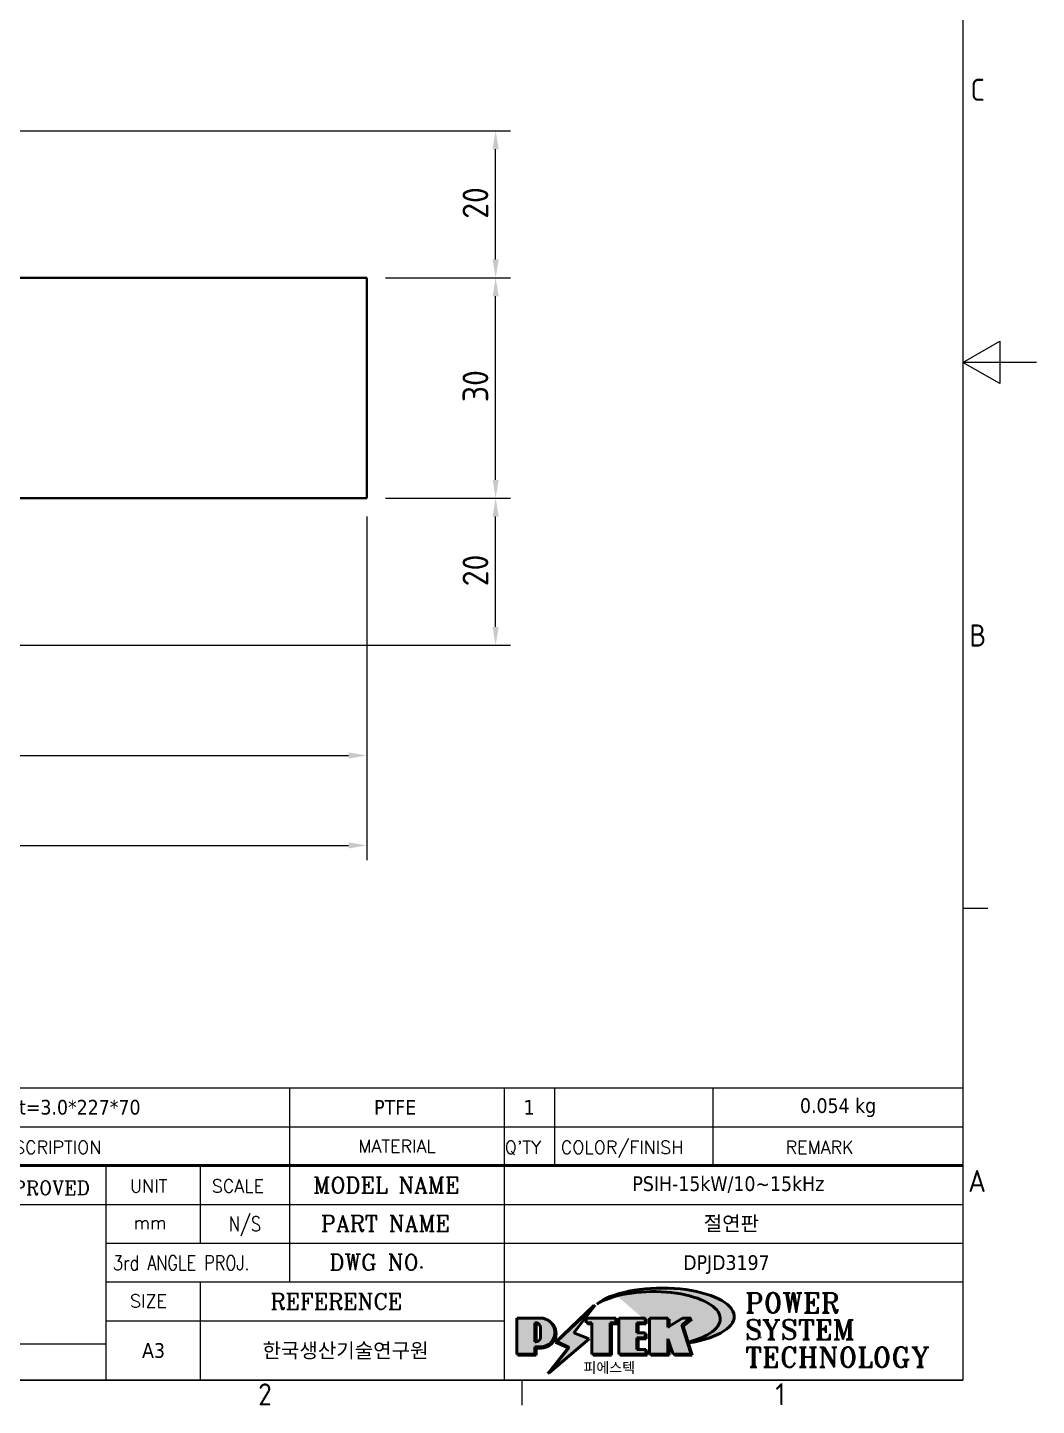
# Model space of a CAD drawing. Header units: millimetres. Extents: x 0 to 2375, y 0 to 3360.
# Drawn here: x 2237.8 to 2375, y 1514 to 1701.5 of the extents above; entities that cross this region are included whole.
import ezdxf
from ezdxf.enums import TextEntityAlignment as Align

# ---------------------------------------------------------------- set-up
doc = ezdxf.new("R2010")
doc.units = ezdxf.units.MM
for name, color, linetype, lineweight in [('DPJD3197$0$가시적인 것(ISO)', 3, 'Continuous', 40), ('DPJD3197$0$경계(ISO)', 7, 'Continuous', 25), ('DPJD3197$0$제목(ISO)', 5, 'Continuous', 50), ('DPJD3197$0$치수(ISO)', 2, 'Continuous', 25), ('DPJD3197$0$해치(ISO)', 7, 'Continuous', 18)]:
    doc.layers.add(name, color=color, linetype=linetype, lineweight=lineweight)
doc.styles.add('DPJD3197$0$HAN_370', font='', dxfattribs={"width": 2})
doc.styles.add('DPJD3197$0$RC_284', font='ROMANC.shx')
doc.styles.add('DPJD3197$0$RC_287', font='ROMANC.shx')
doc.styles.add('DPJD3197$0$RC_292', font='ROMANC.shx')
doc.styles.add('DPJD3197$0$ROMANT_294', font='romant.shx')
doc.styles.add('DPJD3197$0$문자 텍스트_PSTEK_POSCO', font='isocp.shx')
doc.styles.add('DPJD3197$0$치수 텍스트_PSTEK_POSCO', font='isocp.shx')
doc.styles.add('DPJD3197$0$텍스트 스타일198', font='tahoma.ttf')
doc.styles.add('DPJD3197$0$텍스트 스타일333', font='ROMANC.shx', dxfattribs={"width": 0.800000011920929})
doc.styles.get('DPJD3197$0$HAN_370').set_extended_font_data('GulimChe')
doc.dimstyles.new('DPJD3197$0$치수_PSTEK_POSCO', dxfattribs={"dimtxt": 3.5, "dimasz": 2.5, "dimexe": 2, "dimexo": 2.5, "dimgap": 1, "dimtad": 1, "dimrnd": 1e-08, "dimdsep": 46, "dimtxsty": 'DPJD3197$0$치수 텍스트_PSTEK_POSCO', "dimcen": 0.09, "dimdle": 10, "dimclrd": 7, "dimclre": 7, "dimclrt": 2, "dimadec": 1, "dimazin": 2, "dimtfac": 1, "dimtmove": 0, "dimatfit": 3, "dimfxl": 0, "dimtolj": 1, "dimlwd": -1, "dimlwe": -1, "dimarcsym": 0})

# ---------------------------------------------------------------- blocks, each defined once
blk = doc.blocks.new('DPJD3197$0$경계 Default Border')
at = {"layer": 'DPJD3197$0$경계(ISO)'}
for p, q in [((410, 74.25000190734863), (413.4000015258789, 74.25000190734863)), ((350, 10), (350, 6.599999666213989))]:
    blk.add_line(p, q, dxfattribs=at)
at = {"layer": 'DPJD3197$0$경계(ISO)', "flags": 128}
for points in [[(10, 10), (10, 287.0000076293945), (410, 287.0000076293945), (410, 10), (10, 10)], [(420, 148.5000038146973), (410, 148.5000038146973), (415, 151.3867473602295), (415, 145.6132507324219), (410, 148.5000038146973)]]:
    blk.add_lwpolyline(points, dxfattribs=at)
at = {"layer": 'DPJD3197$0$경계(ISO)', "color": 2, "char_height": 3.00000011920929, "attachment_point": 7, "style": 'DPJD3197$0$문자 텍스트_PSTEK_POSCO'}
for s, insert in [('C', (411.0445395201643, 184.0963944559917)), ('B', (410.878270202895, 109.8463944559917)), ('A', (410.7144008173592, 35.61784856929444)), ('2', (314.127739416884, 6.57139439638704)), ('1', (384.4860661041481, 6.59999988079071))]:
    blk.add_mtext(s, dxfattribs=dict(at, insert=insert))
blk = doc.blocks.new('DPJD3197$0$제목 블록 PSTEK')
for color, points in [(252, [(317.2195697678507, 17.0593801673321), (322.0326348870767, 21.62682475217465), (322.2781991042243, 21.94392121864296), (317.0471853425802, 16.97985676345368), (318.7512090904202, 16.1899260703855), (316.0018030350395, 12.71868385740789), (316.3356552234328, 13.00206718743325), (318.9235935156908, 16.2694494742633)]), (5, [(321.6183518841322, 17.4193704504104), (319.5281351041078, 18.24969419629727), (322.4505835294948, 22.02344462252142), (317.2195697678507, 17.0593801673321), (318.9235935156908, 16.2694494742633), (316.1741874603099, 12.79820726128571)]), (1, [(324.4839107253602, 19.60711530335299), (325.2419748254881, 19.60711530335299), (325.2419748254881, 20.25857663940324), (321.2266040451076, 20.25857663940324), (321.2266040451076, 19.60711530335299), (321.9846681452406, 19.60711530335299), (321.9846681452406, 15.3430047401139), (324.4839107253602, 15.3430047401139)]), (252, [(321.9846681452406, 19.60711530335299), (321.4042753185749, 19.60711530335299), (321.4042753185749, 19.45905590879572), (321.9846681452406, 19.45905590879572)]), (252, [(324.6615819988275, 19.45905590879572), (325.4196460989604, 19.45905590879572), (325.4196460989604, 20.11051724484596), (325.2419748254881, 20.11051724484596), (325.2419748254881, 19.60711530335299), (324.4839107253602, 19.60711530335299), (324.4839107253602, 15.3430047401139), (322.1623394187076, 15.3430047401139), (322.1623394187076, 15.19494534555726), (324.6615819988275, 15.19494534555726)]), (1, [(329.2277337269622, 20.25857663940324), (325.65654113025, 20.25857663940324), (325.65654113025, 15.3430047401139), (329.3580259941756, 15.3430047401139), (329.3580259941756, 15.9944660761648), (328.1137701654877, 15.9944660761648), (328.1137701654877, 17.56360607323003), (329.2277337269622, 17.56360607323003), (329.2277337269622, 18.25543873810179), (328.1137701654877, 18.25543873810179), (328.1137701654877, 19.60711530335299), (329.2277337269622, 19.60711530335299)]), (252, [(328.2914414389548, 19.45905590879572), (329.4054050004294, 19.45905590879572), (329.4054050004294, 20.11051724484596), (329.2277337269622, 20.11051724484596), (329.2277337269622, 19.60711530335299), (328.1137701654877, 19.60711530335299), (328.1137701654877, 18.25543873810179), (328.2914414389548, 18.25543873810179)]), (1, [(332.3312149849806, 20.25857663940324), (329.8592894925411, 20.25857663940324), (329.8592894925411, 15.3430047401139), (332.3312149849806, 15.3430047401139), (332.3312149849806, 17.4318630164523), (333.0701931098801, 15.3430047401139), (335.4855464857051, 15.3430047401139), (334.2514536401189, 19.30614745124769), (335.4379594596742, 20.25857663940324), (334.3071782107978, 20.25857663940324), (332.3312149849806, 18.99741471888304)]), (252, [(332.5088862584528, 20.1105172448466), (332.3312149849806, 20.1105172448466), (332.3312149849806, 18.99741471888368), (332.5088862584528, 19.11081371413894)]), (252, [(335.6156307331414, 20.11051724484596), (335.2535118015555, 20.11051724484596), (334.2514536401189, 19.30614745124769), (335.4855464857051, 15.3430047401139), (333.1954852176545, 15.3430047401139), (333.2478643833523, 15.19494534555726), (335.6632177591723, 15.19494534555726), (334.4291249135862, 19.15808805669106)]), (252, [(328.2914414389548, 17.41554667867274), (329.4054050004294, 17.41554667867274), (329.4054050004294, 18.10737934354514), (329.2277337269622, 18.10737934354514), (329.2277337269622, 17.56360607323003), (328.1137701654877, 17.56360607323003), (328.1137701654877, 15.9944660761648), (328.2914414389548, 15.9944660761648)]), (252, [(332.5088862584528, 16.92964231796647), (332.3312149849806, 17.43186301645164), (332.3312149849806, 15.3430047401139), (330.0369607660135, 15.3430047401139), (330.0369607660135, 15.19494534555726), (332.5088862584528, 15.19494534555726)]), (252, [(329.5356972676428, 15.8464066816075), (329.3580259941756, 15.8464066816075), (329.3580259941756, 15.3430047401139), (325.8342124037171, 15.3430047401139), (325.8342124037171, 15.19494534555726), (329.5356972676428, 15.19494534555726)])]:
    blk.add_hatch(color=color).paths.add_polyline_path(points)
h = blk.add_hatch(color=1)
edge = h.paths.add_edge_path(flags=0)
edge.add_line((314.2242174273352, 19.60711530335299), (314.2242174273352, 17.00126995915134))
edge.add_line((314.2242174273352, 17.00126995915134), (314.3485873187598, 17.00126995915134))
edge.add_arc((314.3485873187598, 17.6527312952023), 0.6514613360509371, 270, 360)
edge.add_line((315.0000486548106, 17.6527312952023), (315.0000486548106, 18.95565396730211))
edge.add_arc((314.3485873187598, 18.95565396730212), 0.6514613360508712, 0, 90)
edge.add_line((314.3485873187598, 19.60711530335299), (314.2242174273352, 19.60711530335299))
edge = h.paths.add_edge_path()
edge.add_arc((314.9847713324306, 18.28938669179658), 1.969189947606664, 269.9999999999959, 450)
edge.add_line((314.9847713324306, 20.25857663940318), (311.7664314776902, 20.25857663940324))
edge.add_line((311.7664314776902, 20.25857663940324), (311.7664314776902, 15.3430047401139))
edge.add_line((311.7664314776902, 15.3430047401139), (314.2242174273352, 15.3430047401139))
edge.add_line((314.2242174273352, 15.3430047401139), (314.2242174273352, 16.32019674418991))
edge.add_line((314.2242174273352, 16.32019674418991), (314.9847713324307, 16.32019674418991))
h = blk.add_hatch(color=252)
edge = h.paths.add_edge_path()
edge.add_arc((314.9847713324309, 18.28938669179657), 1.969189947606666, 270, 406.8278729790604)
edge.add_arc((315.1624426058984, 18.1413272972396), 1.969189947606962, -90, 53.560984836317004, ccw=False)
edge.add_line((315.1624426058984, 16.17213734963263), (314.4018887008024, 16.17213734963263))
edge.add_line((314.4018887008024, 16.17213734963263), (314.4018887008024, 15.19494534555726))
edge.add_line((314.4018887008024, 15.19494534555726), (311.9441027511573, 15.19494534555726))
edge.add_line((311.9441027511573, 15.19494534555726), (311.9441027511573, 15.3430047401139))
edge.add_line((311.9441027511573, 15.3430047401139), (314.2242174273352, 15.3430047401139))
edge.add_line((314.2242174273352, 15.3430047401139), (314.2242174273352, 16.32019674418991))
edge.add_line((314.2242174273352, 16.32019674418991), (314.9847713324309, 16.32019674418991))
h = blk.add_hatch(color=252)
edge = h.paths.add_edge_path()
edge.add_line((314.4018887008024, 19.45905590879572), (314.5262585922315, 19.45905590879572))
edge.add_arc((314.5262585922314, 18.80759457274939), 0.6514613360463194, 60.4189348879147, 90.00000000000318, ccw=False)
edge.add_arc((314.3485873187602, 18.95565396730057), 0.6514613360524251, 39.96992292766206, 90.00000000009999)
edge.add_line((314.3485873187591, 19.60711530335307), (314.2242174273352, 19.60711530335298))
edge.add_line((314.2242174273352, 19.60711530335299), (314.2242174273352, 17.00126995915134))
edge.add_line((314.2242174273352, 17.00126995915134), (314.3485873187591, 17.00126995915134))
edge.add_arc((314.3485873187568, 17.652731295233), 0.6514613360816299, 270.0000000002, 274.6930825552478)
edge.add_line((314.4018887008024, 17.0034541317032), (314.4018887008024, 19.45905590879572))
at = {"layer": 'DPJD3197$0$해치(ISO)'}
h = blk.add_hatch(color=140, dxfattribs=at)
edge = h.paths.add_edge_path()
edge.add_ellipse((330.3660919371412, 20.15576403068321), major_axis=(9.100907360794343, 0), ratio=0.4069904968023172, start_angle=301.3098473703837, end_angle=507.7436900681698)
edge.add_ellipse((331.5340919371412, 20.4634168429492), major_axis=(-9.82350664112931, 0), ratio=0.3942600559756514, start_angle=111.51207141178469, end_angle=334.47025347086895, ccw=False)
edge.add_line((335.1363447531188, 16.8601935978785), (335.0955236905705, 16.99119398620872))
at = {"color": 180}
for p, q in [((182.4757929790549, 51.56524660363496), (372.4757929537551, 51.56524660363496)), ((280.8758854511282, 51.56524660363496), (280.8758854511282, 41.00524660363494)), ((310.0881549537552, 51.56524660363496), (310.0881549537553, 41.00524660363494)), ((316.9044520275131, 51.56524660363496), (316.9044520275127, 41.00524660363494)), ((338.4566026226726, 51.56524660363496), (338.4566026226727, 41.00524660363494)), ((372.4757929537551, 51.56524660363496), (372.4757929537551, 11.79100474011389)), ((182.475792979055, 46.2852466036349), (372.4757929537551, 46.28524660363492)), ((255.9175931367356, 11.79100474011392), (255.9175931367356, 41.00524660363494)), ((268.6918866058747, 41.00524660363494), (268.6918866058747, 30.44524660363498)), ((280.8758854511282, 41.00524660363494), (280.8758854511282, 25.16524660363502)), ((310.088154953755, 41.00524660363494), (310.088154953755, 11.79100474011392)), ((206.451475290024, 35.72524660363497), (372.4757929537551, 35.72524660363497)), ((255.917593136736, 30.44524660363498), (372.4757929537552, 30.44524660363501)), ((255.9175931367359, 25.16524660363502), (372.4757929537552, 25.165246603635)), ((268.6918866058744, 25.16524660363502), (268.6918866058744, 11.79100474011392)), ((255.9175931367359, 19.88524660363481), (310.0881549537553, 19.88524660363481)), ((206.451475290024, 16.74100474011396), (255.9175931367359, 16.74100474011396)), ((182.475792979055, 11.79100474011392), (372.4757929537551, 11.79100474011389))]:
    blk.add_line(p, q, dxfattribs=at)
at = {"color": 7, "lineweight": 50}
blk.add_line((206.451475290024, 41.00524660363494), (372.4757929537551, 41.00524660363496), dxfattribs=at)
at = {"color": 7}
for p, q in [((322.2781991042243, 21.94392121864296), (317.0471853425802, 16.97985676345368)), ((322.4505835294948, 22.02344462252142), (317.2195697678507, 17.0593801673321)), ((317.2195697678507, 17.0593801673321), (322.0326348870767, 21.62682475217465)), ((319.5281351041078, 18.24969419629727), (322.4505835294948, 22.02344462252142)), ((322.0326348870767, 21.62682475217465), (322.2781991042243, 21.94392121864296)), ((311.7664314776902, 20.25900474011391), (311.7664314776902, 15.34300474011391)), ((314.9847713324309, 20.25857663940324), (311.7664314776902, 20.25857663940324)), ((314.9847713324309, 20.25857663940324), (311.7664314776902, 20.25857663940324)), ((311.7664314776902, 20.25857663940324), (311.7664314776902, 15.3430047401139)), ((314.2242174273352, 17.00126995915134), (314.2242174273352, 19.60711530335299)), ((314.2242174273352, 19.60711530335299), (314.3485873187591, 19.60711530335299)), ((314.3485873187591, 19.60711530335299), (314.2242174273352, 19.60711530335299)), ((314.2242174273352, 19.60711530335299), (314.2242174273352, 17.00126995915134)), ((314.2242174273352, 17.00126995915134), (314.2242174273352, 19.60711530335299)), ((314.2242174273352, 19.60711530335299), (314.3485873187591, 19.60711530335299)), ((314.4018887008024, 19.45905590879572), (314.5262585922314, 19.45905590879572)), ((314.4018887008024, 17.0034541317032), (314.4018887008024, 19.45905590879572)), ((315.0000486548106, 18.95565396730275), (315.0000486548106, 17.65273129520161)), ((315.0000486548106, 18.95565396730275), (315.0000486548106, 17.65273129520161)), ((325.2419748254881, 20.25857663940324), (321.2266040451076, 20.25857663940324)), ((321.2266040451076, 20.25857663940324), (321.2266040451076, 19.60711530335299)), ((325.2419748254881, 20.25857663940324), (321.2266040451076, 20.25857663940324)), ((321.2266040451076, 20.25857663940324), (321.2266040451076, 19.60711530335299)), ((321.2266040451076, 19.60711530335299), (321.9846681452406, 19.60711530335299)), ((321.2266040451076, 19.60711530335299), (321.9846681452406, 19.60711530335299)), ((321.4042753185749, 19.60711530335299), (321.4042753185749, 19.45905590879572)), ((321.9846681452406, 19.60711530335299), (321.4042753185749, 19.60711530335299)), ((321.4042753185749, 19.45905590879572), (321.9846681452406, 19.45905590879572)), ((321.9846681452406, 19.60711530335299), (321.9846681452406, 15.3430047401139)), ((321.9846681452406, 19.45905590879572), (321.9846681452406, 19.60711530335299)), ((321.9846681452406, 19.60711530335299), (321.9846681452406, 15.3430047401139)), ((324.4839107253602, 19.60711530335299), (325.2419748254881, 19.60711530335299)), ((324.4839107253602, 15.3430047401139), (324.4839107253602, 19.60711530335299)), ((325.2419748254881, 19.60711530335299), (324.4839107253602, 19.60711530335299)), ((324.4839107253602, 19.60711530335299), (324.4839107253602, 15.3430047401139)), ((324.4839107253602, 19.60711530335299), (325.2419748254881, 19.60711530335299)), ((324.4839107253602, 15.3430047401139), (324.4839107253602, 19.60711530335299)), ((324.6615819988275, 19.45905590879572), (325.4196460989604, 19.45905590879572)), ((324.6615819988275, 15.19494534555726), (324.6615819988275, 19.45905590879572)), ((325.2419748254881, 19.60711530335299), (325.2419748254881, 20.25857663940324)), ((325.2419748254881, 19.60711530335299), (325.2419748254881, 20.25857663940324)), ((325.4196460989604, 20.11051724484596), (325.2419748254881, 20.11051724484596)), ((325.2419748254881, 20.11051724484596), (325.2419748254881, 19.60711530335299)), ((325.4196460989604, 19.45905590879572), (325.4196460989604, 20.11051724484596)), ((329.2277337269622, 20.25857663940324), (325.65654113025, 20.25857663940324)), ((325.65654113025, 20.25857663940324), (325.65654113025, 15.3430047401139)), ((325.65654113025, 20.25857663940324), (325.65654113025, 15.3430047401139)), ((329.2277337269622, 20.25857663940324), (325.65654113025, 20.25857663940324)), ((328.1137701654877, 18.25543873810179), (328.1137701654877, 19.60711530335299)), ((328.1137701654877, 19.60711530335299), (329.2277337269622, 19.60711530335299)), ((329.2277337269622, 19.60711530335299), (328.1137701654877, 19.60711530335299)), ((328.1137701654877, 19.60711530335299), (328.1137701654877, 18.25543873810179)), ((328.1137701654877, 18.25543873810179), (328.1137701654877, 19.60711530335299)), ((328.1137701654877, 19.60711530335299), (329.2277337269622, 19.60711530335299)), ((328.2914414389548, 18.25543873810179), (328.2914414389548, 19.45905590879572)), ((328.2914414389548, 19.45905590879572), (329.4054050004294, 19.45905590879572)), ((329.2277337269622, 19.60711530335299), (329.2277337269622, 20.25857663940324)), ((329.2277337269622, 19.60711530335299), (329.2277337269622, 20.25857663940324)), ((329.4054050004294, 20.11051724484596), (329.2277337269622, 20.11051724484596)), ((329.2277337269622, 20.11051724484596), (329.2277337269622, 19.60711530335299)), ((329.4054050004294, 19.45905590879572), (329.4054050004294, 20.11051724484596)), ((332.3312149849806, 20.25857663940324), (329.8592894925411, 20.25857663940324)), ((329.8592894925411, 20.25857663940324), (329.8592894925411, 15.3430047401139)), ((329.8592894925411, 20.25857663940324), (329.8592894925411, 15.3430047401139)), ((332.3312149849806, 20.25857663940324), (329.8592894925411, 20.25857663940324)), ((334.3071782107978, 20.25857663940324), (332.3312149849806, 18.99741471888304)), ((332.3312149849806, 18.99741471888304), (332.3312149849806, 20.25857663940324)), ((334.3071782107978, 20.25857663940324), (332.3312149849806, 18.99741471888304)), ((332.3312149849806, 18.99741471888304), (332.3312149849806, 20.25857663940324)), ((332.5088862584528, 20.1105172448466), (332.3312149849806, 20.1105172448466)), ((332.3312149849806, 20.1105172448466), (332.3312149849806, 18.99741471888368)), ((332.3312149849806, 18.99741471888368), (332.5088862584528, 19.11081371413894)), ((332.5088862584528, 19.11081371413894), (332.5088862584528, 20.1105172448466)), ((334.2514536401189, 19.30614745124769), (335.4379594596742, 20.25857663940324)), ((334.2514536401189, 19.30614745124769), (335.4379594596742, 20.25857663940324)), ((335.2535118015555, 20.11051724484596), (334.2514536401189, 19.30614745124769)), ((335.4855464857051, 15.3430047401139), (334.2514536401189, 19.30614745124769)), ((334.2514536401189, 19.30614745124769), (335.4855464857051, 15.3430047401139)), ((335.4855464857051, 15.3430047401139), (334.2514536401189, 19.30614745124769)), ((335.4379594596742, 20.25857663940324), (334.3071782107978, 20.25857663940324)), ((335.4379594596742, 20.25857663940324), (334.3071782107978, 20.25857663940324)), ((334.4291249135862, 19.15808805669104), (335.6156307331414, 20.11051724484596)), ((335.6632177591723, 15.19494534555726), (334.4291249135862, 19.15808805669104)), ((335.6156307331414, 20.11051724484596), (335.2535118015555, 20.11051724484596)), ((314.3485873187591, 17.00126995915134), (314.2242174273352, 17.00126995915134)), ((314.2242174273352, 17.00126995915134), (314.3485873187591, 17.00126995915134)), ((314.3485873187591, 17.00126995915134), (314.2242174273352, 17.00126995915134)), ((316.1741874603099, 12.79820726128571), (321.6183518841322, 17.4193704504104)), ((317.0471853425802, 16.97985676345368), (318.7512090904202, 16.1899260703855)), ((318.9235935156908, 16.2694494742633), (317.2195697678507, 17.0593801673321)), ((317.2195697678507, 17.0593801673321), (318.9235935156908, 16.2694494742633)), ((321.6183518841322, 17.4193704504104), (319.5281351041078, 18.24969419629727)), ((329.2277337269622, 18.25543873810179), (328.1137701654877, 18.25543873810179)), ((328.1137701654877, 18.25543873810179), (328.2914414389548, 18.25543873810179)), ((329.2277337269622, 18.25543873810179), (328.1137701654877, 18.25543873810179)), ((328.1137701654877, 17.56360607323003), (329.2277337269622, 17.56360607323003)), ((328.1137701654877, 15.9944660761648), (328.1137701654877, 17.56360607323003)), ((329.2277337269622, 17.56360607323003), (328.1137701654877, 17.56360607323003)), ((328.1137701654877, 17.56360607323003), (328.1137701654877, 15.9944660761648)), ((328.1137701654877, 17.56360607323003), (329.2277337269622, 17.56360607323003)), ((328.1137701654877, 15.9944660761648), (328.1137701654877, 17.56360607323003)), ((328.2914414389548, 15.9944660761648), (328.2914414389548, 17.41554667867274)), ((328.2914414389548, 17.41554667867274), (329.4054050004294, 17.41554667867274)), ((329.2277337269622, 17.56360607323003), (329.2277337269622, 18.25543873810179)), ((329.2277337269622, 17.56360607323003), (329.2277337269622, 18.25543873810179)), ((329.4054050004294, 18.10737934354514), (329.2277337269622, 18.10737934354514)), ((329.2277337269622, 18.10737934354514), (329.2277337269622, 17.56360607323003)), ((329.4054050004294, 17.41554667867274), (329.4054050004294, 18.10737934354514)), ((332.3312149849806, 17.4318630164523), (333.0701931098801, 15.3430047401139)), ((332.3312149849806, 15.3430047401139), (332.3312149849806, 17.4318630164523)), ((332.5088862584528, 16.92964231796647), (332.3312149849806, 17.43186301645164)), ((332.3312149849806, 17.43186301645164), (332.3312149849806, 15.3430047401139)), ((332.3312149849806, 17.4318630164523), (333.0701931098801, 15.3430047401139)), ((332.3312149849806, 15.3430047401139), (332.3312149849806, 17.4318630164523)), ((332.5088862584528, 15.19494534555726), (332.5088862584528, 16.92964231796647)), ((345.0447381189468, 17.50375595811051), (344.9867755289346, 17.689895936919)), ((311.7664314776902, 15.3430047401139), (314.2242174273352, 15.3430047401139)), ((311.7664314776902, 15.3430047401139), (314.2242174273352, 15.3430047401139)), ((314.2242174273352, 15.3430047401139), (311.9441027511573, 15.3430047401139)), ((311.9441027511573, 15.3430047401139), (311.9441027511573, 15.19494534555726)), ((311.9441027511573, 15.19494534555726), (314.4018887008024, 15.19494534555726)), ((314.2242174273352, 16.32019674418991), (314.9847713324309, 16.32019674418991)), ((314.2242174273352, 15.3430047401139), (314.2242174273352, 16.32019674418991)), ((314.9847713324309, 16.32019674418991), (314.2242174273352, 16.32019674418991)), ((314.2242174273352, 16.32019674418991), (314.2242174273352, 15.3430047401139)), ((314.2242174273352, 16.32019674418991), (314.9847713324309, 16.32019674418991)), ((314.2242174273352, 15.3430047401139), (314.2242174273352, 16.32019674418991)), ((314.4018887008024, 16.17213734963263), (315.162442605898, 16.17213734963263)), ((314.4018887008024, 15.19494534555726), (314.4018887008024, 16.17213734963263)), ((318.7512090904202, 16.1899260703855), (316.0018030350395, 12.71868385740789)), ((318.9235935156908, 16.2694494742633), (316.1741874603099, 12.79820726128571)), ((316.3356552234328, 13.00206718743325), (318.9235935156908, 16.2694494742633)), ((321.9846681452406, 15.3430047401139), (324.4839107253602, 15.3430047401139)), ((321.9846681452406, 15.3430047401139), (324.4839107253602, 15.3430047401139)), ((324.4839107253602, 15.3430047401139), (322.1623394187076, 15.3430047401139)), ((322.1623394187076, 15.3430047401139), (322.1623394187076, 15.19494534555726)), ((322.1623394187076, 15.19494534555726), (324.6615819988275, 15.19494534555726)), ((325.65654113025, 15.3430047401139), (329.3580259941756, 15.3430047401139)), ((325.65654113025, 15.3430047401139), (329.3580259941756, 15.3430047401139)), ((329.3580259941756, 15.3430047401139), (325.8342124037171, 15.3430047401139)), ((325.8342124037171, 15.3430047401139), (325.8342124037171, 15.19494534555726)), ((325.8342124037171, 15.19494534555726), (329.5356972676428, 15.19494534555726)), ((329.3580259941756, 15.9944660761648), (328.1137701654877, 15.9944660761648)), ((328.1137701654877, 15.9944660761648), (328.2914414389548, 15.9944660761648)), ((329.3580259941756, 15.9944660761648), (328.1137701654877, 15.9944660761648)), ((329.3580259941756, 15.3430047401139), (329.3580259941756, 15.9944660761648)), ((329.3580259941756, 15.3430047401139), (329.3580259941756, 15.9944660761648)), ((329.5356972676428, 15.8464066816075), (329.3580259941756, 15.8464066816075)), ((329.3580259941756, 15.8464066816075), (329.3580259941756, 15.3430047401139)), ((329.5356972676428, 15.19494534555726), (329.5356972676428, 15.8464066816075)), ((329.8592894925411, 15.3430047401139), (332.3312149849806, 15.3430047401139)), ((329.8592894925411, 15.3430047401139), (332.3312149849806, 15.3430047401139)), ((332.3312149849806, 15.3430047401139), (330.0369607660135, 15.3430047401139)), ((330.0369607660135, 15.3430047401139), (330.0369607660135, 15.19494534555726)), ((330.0369607660135, 15.19494534555726), (332.5088862584528, 15.19494534555726)), ((333.0701931098801, 15.3430047401139), (335.4855464857051, 15.3430047401139)), ((333.0701931098801, 15.3430047401139), (335.4855464857051, 15.3430047401139)), ((335.4855464857051, 15.3430047401139), (333.1954852176545, 15.3430047401139)), ((333.1954852176545, 15.3430047401139), (333.2478643833523, 15.19494534555726)), ((333.2478643833523, 15.19494534555726), (335.6632177591723, 15.19494534555726)), ((316.0018030350395, 12.71868385740789), (316.3356552234328, 13.00206718743325))]:
    blk.add_line(p, q, dxfattribs=at)
at = {"color": 5}
for p, q in [((322.4505835294948, 22.02344462252142), (317.2195697678507, 17.0593801673321)), ((319.5281351041078, 18.24969419629727), (322.4505835294948, 22.02344462252142)), ((316.1741874603099, 12.79820726128571), (321.6183518841322, 17.4193704504104)), ((317.2195697678507, 17.0593801673321), (318.9235935156908, 16.2694494742633)), ((321.6183518841322, 17.4193704504104), (319.5281351041078, 18.24969419629727)), ((318.9235935156908, 16.2694494742633), (316.1741874603099, 12.79820726128571))]:
    blk.add_line(p, q, dxfattribs=at)
at = {"color": 1}
for p, q in [((314.9847713324309, 20.25857663940324), (311.7664314776902, 20.25857663940324)), ((311.7664314776902, 20.25857663940324), (311.7664314776902, 15.3430047401139)), ((314.2242174273352, 17.00126995915134), (314.2242174273352, 19.60711530335299)), ((314.2242174273352, 19.60711530335299), (314.3485873187591, 19.60711530335299)), ((315.0000486548106, 18.95565396730275), (315.0000486548106, 17.65273129520161)), ((325.2419748254881, 20.25857663940324), (321.2266040451076, 20.25857663940324)), ((321.2266040451076, 20.25857663940324), (321.2266040451076, 19.60711530335299)), ((321.2266040451076, 19.60711530335299), (321.9846681452406, 19.60711530335299)), ((321.9846681452406, 19.60711530335299), (321.9846681452406, 15.3430047401139)), ((324.4839107253602, 19.60711530335299), (325.2419748254881, 19.60711530335299)), ((324.4839107253602, 15.3430047401139), (324.4839107253602, 19.60711530335299)), ((325.2419748254881, 19.60711530335299), (325.2419748254881, 20.25857663940324)), ((329.2277337269622, 20.25857663940324), (325.65654113025, 20.25857663940324)), ((325.65654113025, 20.25857663940324), (325.65654113025, 15.3430047401139)), ((328.1137701654877, 18.25543873810179), (328.1137701654877, 19.60711530335299)), ((328.1137701654877, 19.60711530335299), (329.2277337269622, 19.60711530335299)), ((329.2277337269622, 19.60711530335299), (329.2277337269622, 20.25857663940324)), ((332.3312149849806, 20.25857663940324), (329.8592894925411, 20.25857663940324)), ((329.8592894925411, 20.25857663940324), (329.8592894925411, 15.3430047401139)), ((334.3071782107978, 20.25857663940324), (332.3312149849806, 18.99741471888304)), ((332.3312149849806, 18.99741471888304), (332.3312149849806, 20.25857663940324)), ((334.2514536401189, 19.30614745124769), (335.4379594596742, 20.25857663940324)), ((335.4855464857051, 15.3430047401139), (334.2514536401189, 19.30614745124769)), ((335.4379594596742, 20.25857663940324), (334.3071782107978, 20.25857663940324)), ((314.3485873187591, 17.00126995915134), (314.2242174273352, 17.00126995915134)), ((329.2277337269622, 18.25543873810179), (328.1137701654877, 18.25543873810179)), ((328.1137701654877, 17.56360607323003), (329.2277337269622, 17.56360607323003)), ((328.1137701654877, 15.9944660761648), (328.1137701654877, 17.56360607323003)), ((329.2277337269622, 17.56360607323003), (329.2277337269622, 18.25543873810179)), ((332.3312149849806, 17.4318630164523), (333.0701931098801, 15.3430047401139)), ((332.3312149849806, 15.3430047401139), (332.3312149849806, 17.4318630164523)), ((311.7664314776902, 15.3430047401139), (314.2242174273352, 15.3430047401139)), ((314.2242174273352, 16.32019674418991), (314.9847713324309, 16.32019674418991)), ((314.2242174273352, 15.3430047401139), (314.2242174273352, 16.32019674418991)), ((321.9846681452406, 15.3430047401139), (324.4839107253602, 15.3430047401139)), ((325.65654113025, 15.3430047401139), (329.3580259941756, 15.3430047401139)), ((329.3580259941756, 15.9944660761648), (328.1137701654877, 15.9944660761648)), ((329.3580259941756, 15.3430047401139), (329.3580259941756, 15.9944660761648)), ((329.8592894925411, 15.3430047401139), (332.3312149849806, 15.3430047401139)), ((333.0701931098801, 15.3430047401139), (335.4855464857051, 15.3430047401139))]:
    blk.add_line(p, q, dxfattribs=at)
at = {"color": 7}
for centre, radius, start, end in [((314.3485873187598, 18.95565396730211), 0.6514613360508712, 0, 90), ((314.3485873187602, 18.95565396730057), 0.6514613360524251, 39.96992292766117, 90), ((314.3485873187598, 18.95565396730212), 0.6514613360508712, 0, 90), ((314.5262585922314, 18.80759457274939), 0.6514613360463193, 60.41893488791137, 90), ((314.9847713324309, 18.28938669179658), 1.969189947606665, 270, 90), ((314.9847713324309, 18.28938669179658), 1.969189947606665, 270, 90), ((314.9847713324307, 18.2893866917965), 1.969189947606594, 270, 46.82787297909833), ((315.1624426058984, 18.1413272972396), 1.969189947606961, 270, 53.56098483636067), ((314.3485873187597, 17.65273129520228), 0.6514613360509381, 270, 0), ((314.3485873187598, 17.6527312952023), 0.6514613360509381, 270, 0), ((314.3485873187568, 17.652731295233), 0.6514613360816299, 270, 274.6930825552478)]:
    blk.add_arc(centre, radius, start, end, dxfattribs=at)
at = {"color": 1}
for centre, radius, start, end in [((314.3485873187598, 18.95565396730211), 0.6514613360508712, 0, 90), ((314.9847713324309, 18.28938669179657), 1.969189947606665, 270, 90), ((314.3485873187598, 17.6527312952023), 0.6514613360509381, 270, 0)]:
    blk.add_arc(centre, radius, start, end, dxfattribs=at)
at = {"layer": 'DPJD3197$0$제목(ISO)'}
for p, q in [((322.2781991042243, 21.94392121864296), (317.0471853425802, 16.97985676345368)), ((322.4505835294948, 22.02344462252142), (317.2195697678507, 17.0593801673321)), ((317.2195697678507, 17.0593801673321), (322.0326348870767, 21.62682475217465)), ((319.5281351041078, 18.24969419629727), (322.4505835294948, 22.02344462252142)), ((322.0326348870767, 21.62682475217465), (322.2781991042243, 21.94392121864296)), ((314.9847713324306, 20.25857663940324), (311.7664314776902, 20.25857663940324)), ((311.7664314776902, 20.25857663940324), (311.7664314776902, 15.3430047401139)), ((314.2242174273352, 17.00126995915134), (314.2242174273352, 19.60711530335299)), ((314.2242174273352, 19.60711530335299), (314.3485873187598, 19.60711530335299)), ((314.3485873187591, 19.60711530335299), (314.2242174273352, 19.60711530335299)), ((314.2242174273352, 19.60711530335299), (314.2242174273352, 17.00126995915134)), ((314.4018887008024, 19.45905590879572), (314.5262585922314, 19.45905590879572)), ((314.4018887008024, 17.0034541317032), (314.4018887008024, 19.45905590879572)), ((315.0000486548106, 18.95565396730211), (315.0000486548106, 17.6527312952023)), ((325.2419748254881, 20.25857663940324), (321.2266040451076, 20.25857663940324)), ((321.2266040451076, 20.25857663940324), (321.2266040451076, 19.60711530335299)), ((321.2266040451076, 19.60711530335299), (321.9846681452406, 19.60711530335299)), ((321.9846681452406, 19.60711530335299), (321.4042753185749, 19.60711530335299)), ((321.4042753185749, 19.60711530335299), (321.4042753185749, 19.45905590879572)), ((321.4042753185749, 19.45905590879572), (321.9846681452406, 19.45905590879572)), ((321.9846681452406, 19.60711530335299), (321.9846681452406, 15.3430047401139)), ((321.9846681452406, 19.45905590879572), (321.9846681452406, 19.60711530335299)), ((324.4839107253602, 19.60711530335299), (325.2419748254881, 19.60711530335299)), ((324.4839107253602, 15.3430047401139), (324.4839107253602, 19.60711530335299)), ((325.2419748254881, 19.60711530335299), (324.4839107253602, 19.60711530335299)), ((324.4839107253602, 19.60711530335299), (324.4839107253602, 15.3430047401139)), ((324.6615819988275, 19.45905590879572), (325.4196460989604, 19.45905590879572)), ((324.6615819988275, 15.19494534555726), (324.6615819988275, 19.45905590879572)), ((325.2419748254881, 19.60711530335299), (325.2419748254881, 20.25857663940324)), ((325.4196460989604, 20.11051724484596), (325.2419748254881, 20.11051724484596)), ((325.2419748254881, 20.11051724484596), (325.2419748254881, 19.60711530335299)), ((325.4196460989604, 19.45905590879572), (325.4196460989604, 20.11051724484596)), ((329.2277337269622, 20.25857663940324), (325.65654113025, 20.25857663940324)), ((325.65654113025, 20.25857663940324), (325.65654113025, 15.3430047401139)), ((328.1137701654877, 18.25543873810179), (328.1137701654877, 19.60711530335299)), ((328.1137701654877, 19.60711530335299), (329.2277337269622, 19.60711530335299)), ((329.2277337269622, 19.60711530335299), (328.1137701654877, 19.60711530335299)), ((328.1137701654877, 19.60711530335299), (328.1137701654877, 18.25543873810179)), ((328.2914414389548, 19.45905590879572), (329.4054050004294, 19.45905590879572)), ((328.2914414389548, 18.25543873810179), (328.2914414389548, 19.45905590879572)), ((329.2277337269622, 19.60711530335299), (329.2277337269622, 20.25857663940324)), ((329.4054050004294, 20.11051724484596), (329.2277337269622, 20.11051724484596)), ((329.2277337269622, 20.11051724484596), (329.2277337269622, 19.60711530335299)), ((329.4054050004294, 19.45905590879572), (329.4054050004294, 20.11051724484596)), ((332.3312149849806, 20.25857663940324), (329.8592894925411, 20.25857663940324)), ((329.8592894925411, 20.25857663940324), (329.8592894925411, 15.3430047401139)), ((334.3071782107978, 20.25857663940324), (332.3312149849806, 18.99741471888304)), ((332.3312149849806, 18.99741471888304), (332.3312149849806, 20.25857663940324)), ((332.5088862584528, 20.1105172448466), (332.3312149849806, 20.1105172448466)), ((332.3312149849806, 20.1105172448466), (332.3312149849806, 18.99741471888368)), ((332.3312149849806, 18.99741471888368), (332.5088862584528, 19.11081371413894)), ((332.5088862584528, 19.11081371413894), (332.5088862584528, 20.1105172448466)), ((334.2514536401189, 19.30614745124769), (335.4379594596742, 20.25857663940324)), ((335.2535118015555, 20.11051724484596), (334.2514536401189, 19.30614745124769)), ((335.4855464857051, 15.3430047401139), (334.2514536401189, 19.30614745124769)), ((334.2514536401189, 19.30614745124769), (335.4855464857051, 15.3430047401139)), ((335.4379594596742, 20.25857663940324), (334.3071782107978, 20.25857663940324)), ((334.4291249135862, 19.15808805669106), (335.6156307331414, 20.11051724484596)), ((335.6632177591723, 15.19494534555726), (334.4291249135862, 19.15808805669106)), ((335.6156307331414, 20.11051724484596), (335.2535118015555, 20.11051724484596)), ((314.3485873187598, 17.00126995915134), (314.2242174273352, 17.00126995915134)), ((314.2242174273352, 17.00126995915134), (314.3485873187591, 17.00126995915134)), ((316.1741874603099, 12.79820726128571), (321.6183518841322, 17.4193704504104)), ((317.0471853425802, 16.97985676345368), (318.7512090904202, 16.1899260703855)), ((317.2195697678507, 17.0593801673321), (318.9235935156908, 16.2694494742633)), ((318.9235935156908, 16.2694494742633), (317.2195697678507, 17.0593801673321)), ((321.6183518841322, 17.4193704504104), (319.5281351041078, 18.24969419629727)), ((329.2277337269622, 18.25543873810179), (328.1137701654877, 18.25543873810179)), ((328.1137701654877, 18.25543873810179), (328.2914414389548, 18.25543873810179)), ((328.1137701654877, 15.9944660761648), (328.1137701654877, 17.56360607323003)), ((328.1137701654877, 17.56360607323003), (329.2277337269622, 17.56360607323003)), ((329.2277337269622, 17.56360607323003), (328.1137701654877, 17.56360607323003)), ((328.1137701654877, 17.56360607323003), (328.1137701654877, 15.9944660761648)), ((328.2914414389548, 17.41554667867274), (329.4054050004294, 17.41554667867274)), ((328.2914414389548, 15.9944660761648), (328.2914414389548, 17.41554667867274)), ((329.2277337269622, 17.56360607323003), (329.2277337269622, 18.25543873810179)), ((329.4054050004294, 18.10737934354514), (329.2277337269622, 18.10737934354514)), ((329.2277337269622, 18.10737934354514), (329.2277337269622, 17.56360607323003)), ((329.4054050004294, 17.41554667867274), (329.4054050004294, 18.10737934354514)), ((332.3312149849806, 15.3430047401139), (332.3312149849806, 17.4318630164523)), ((332.3312149849806, 17.4318630164523), (333.0701931098801, 15.3430047401139)), ((332.5088862584528, 16.92964231796647), (332.3312149849806, 17.43186301645164)), ((332.3312149849806, 17.43186301645164), (332.3312149849806, 15.3430047401139)), ((332.5088862584528, 15.19494534555726), (332.5088862584528, 16.92964231796647)), ((311.7664314776902, 15.3430047401139), (314.2242174273352, 15.3430047401139)), ((314.2242174273352, 15.3430047401139), (311.9441027511573, 15.3430047401139)), ((311.9441027511573, 15.3430047401139), (311.9441027511573, 15.19494534555726)), ((311.9441027511573, 15.19494534555726), (314.4018887008024, 15.19494534555726)), ((314.2242174273352, 15.3430047401139), (314.2242174273352, 16.32019674418991)), ((314.2242174273352, 16.32019674418991), (314.9847713324307, 16.32019674418991)), ((314.9847713324309, 16.32019674418991), (314.2242174273352, 16.32019674418991)), ((314.2242174273352, 16.32019674418991), (314.2242174273352, 15.3430047401139)), ((314.4018887008024, 15.19494534555726), (314.4018887008024, 16.17213734963263)), ((314.4018887008024, 16.17213734963263), (315.1624426058984, 16.17213734963263)), ((318.7512090904202, 16.1899260703855), (316.0018030350395, 12.71868385740789)), ((318.9235935156908, 16.2694494742633), (316.1741874603099, 12.79820726128571)), ((316.3356552234328, 13.00206718743325), (318.9235935156908, 16.2694494742633)), ((321.9846681452406, 15.3430047401139), (324.4839107253602, 15.3430047401139)), ((324.4839107253602, 15.3430047401139), (322.1623394187076, 15.3430047401139)), ((322.1623394187076, 15.3430047401139), (322.1623394187076, 15.19494534555726)), ((322.1623394187076, 15.19494534555726), (324.6615819988275, 15.19494534555726)), ((325.65654113025, 15.3430047401139), (329.3580259941756, 15.3430047401139)), ((329.3580259941756, 15.3430047401139), (325.8342124037171, 15.3430047401139)), ((325.8342124037171, 15.3430047401139), (325.8342124037171, 15.19494534555726)), ((325.8342124037171, 15.19494534555726), (329.5356972676428, 15.19494534555726)), ((329.3580259941756, 15.9944660761648), (328.1137701654877, 15.9944660761648)), ((328.1137701654877, 15.9944660761648), (328.2914414389548, 15.9944660761648)), ((329.3580259941756, 15.3430047401139), (329.3580259941756, 15.9944660761648)), ((329.5356972676428, 15.8464066816075), (329.3580259941756, 15.8464066816075)), ((329.3580259941756, 15.8464066816075), (329.3580259941756, 15.3430047401139)), ((329.5356972676428, 15.19494534555726), (329.5356972676428, 15.8464066816075)), ((329.8592894925411, 15.3430047401139), (332.3312149849806, 15.3430047401139)), ((332.3312149849806, 15.3430047401139), (330.0369607660135, 15.3430047401139)), ((330.0369607660135, 15.3430047401139), (330.0369607660135, 15.19494534555726)), ((330.0369607660135, 15.19494534555726), (332.5088862584528, 15.19494534555726)), ((333.0701931098801, 15.3430047401139), (335.4855464857051, 15.3430047401139)), ((335.4855464857051, 15.3430047401139), (333.1954852176545, 15.3430047401139)), ((333.1954852176545, 15.3430047401139), (333.2478643833523, 15.19494534555726)), ((333.2478643833523, 15.19494534555726), (335.6632177591723, 15.19494534555726)), ((316.0018030350395, 12.71868385740789), (316.3356552234328, 13.00206718743325))]:
    blk.add_line(p, q, dxfattribs=at)
at = {"layer": 'DPJD3197$0$제목(ISO)', "color": 4}
blk.add_line((335.1363447531188, 16.8601935978785), (335.0955236905705, 16.99119398620872), dxfattribs=at)
at = {"layer": 'DPJD3197$0$제목(ISO)'}
for centre, radius, start, end in [((314.3485873187598, 18.95565396730212), 0.6514613360508712, 0, 90), ((314.3485873187602, 18.95565396730057), 0.6514613360524251, 39.96992292766117, 90), ((314.5262585922314, 18.80759457274939), 0.6514613360463193, 60.41893488791137, 90), ((314.9847713324306, 18.28938669179658), 1.969189947606664, 46.82787297909431, 90), ((314.9847713324307, 18.2893866917965), 1.969189947606594, 270, 46.82787297909833), ((314.9847713324309, 18.28938669179657), 1.969189947606666, 270, 46.8278729790603), ((315.1624426058984, 18.1413272972396), 1.969189947606962, 270, 53.56098483631701), ((314.3485873187598, 17.6527312952023), 0.6514613360509371, 270, 0), ((314.3485873187568, 17.652731295233), 0.6514613360816299, 270, 274.6930825552478)]:
    blk.add_arc(centre, radius, start, end, dxfattribs=at)
at = {"layer": 'DPJD3197$0$제목(ISO)', "color": 4}
for centre, major_axis, ratio, start_param, end_param in [((331.5340919371412, 20.4634168429492), (9.82350664112931, 0), 0.3942600559756514, 5.087845455444478, 8.97919982663645), ((330.3660919371412, 20.15576403068321), (9.100907360794343, 0), 0.4069904968023172, 5.258848905294775, 8.861799147915196)]:
    blk.add_ellipse(centre, major_axis=major_axis, ratio=ratio, start_param=start_param, end_param=end_param, dxfattribs=at)
at = {"color": 2}
for s, height, style, p in [('DESCRIPTION', 1.742399930953979, 'DPJD3197$0$RC_284', (240.4025565652523, 42.62317362549192)), ("Q'TY", 1.742399930953979, 'DPJD3197$0$RC_284', (310.1440786515383, 42.62317362549192)), ('COLOR/FINISH', 1.742399930953979, 'DPJD3197$0$RC_284', (317.7725341324144, 42.62317362549192)), ('REMARK', 1.742399930953979, 'DPJD3197$0$RC_284', (348.346649953877, 42.62317362549192)), ('MODEL NAME', 2.178000062704086, 'DPJD3197$0$RC_292', (284.096330289083, 37.25462520371384)), ('APPROVED', 1.899999976158142, 'DPJD3197$0$RC_287', (239.7795453577791, 37.00893196870329)), ('UNIT', 1.742399930953979, 'DPJD3197$0$RC_284', (259.1652673287452, 37.34317362549218)), ('SCALE', 1.742399930953979, 'DPJD3197$0$RC_284', (270.2934779252897, 37.34317362549218)), ('PART NAME', 2.178000062704086, 'DPJD3197$0$RC_292', (285.1416959765849, 32.03045329421792)), ('mm', 1.742399930953979, 'DPJD3197$0$RC_284', (259.6505418159997, 32.3543089683787)), (' DWG NO.', 2.178000062704086, 'DPJD3197$0$RC_292', (284.8124284083233, 26.75045329421772)), ('SIZE', 1.742399930953979, 'DPJD3197$0$RC_284', (259.1652673287452, 21.69497768947366)), ('REFERENCE', 2.178000062704086, 'DPJD3197$0$RC_292', (278.2741065029841, 21.43214925458022))]:
    blk.add_text(s, height=height, dxfattribs=dict(at, style=style)).set_placement(p)
at = {"color": 2, "style": 'DPJD3197$0$RC_284'}
blk.add_text('MATERIAL', height=1.742399930953979, dxfattribs=at).set_placement((295.4820202024417, 43.64524660363492), align=Align.MIDDLE_CENTER)
at = {"color": 7, "style": 'DPJD3197$0$텍스트 스타일333', "width": 0.7999999523162842}
blk.add_text('N/S', height=2.000000029802322, dxfattribs=at).set_placement((274.7838860285014, 33.08524660363496), align=Align.MIDDLE_CENTER)
at = {"color": 2, "style": 'DPJD3197$0$텍스트 스타일333', "width": 0.7999999523162842}
blk.add_text('3rd ANGLE PROJ.', height=2.000000029802322, dxfattribs=at).set_placement((256.8430306642954, 26.76148381654429))
at = {"color": 7, "style": 'DPJD3197$0$ROMANT_294'}
for s, p in [('POWER', (342.82727231297, 20.97115304607566)), ('SYSTEM', (342.82727231297, 17.3284636719184)), ('TECHNOLOGY', (342.82727231297, 13.57194088644453))]:
    blk.add_text(s, height=2.700000107288361, dxfattribs=at).set_placement(p)
at = {"color": 7, "insert": (320.8519732224835, 14.21236326823155), "char_height": 1.400000005960464, "attachment_point": 1, "line_spacing_factor": 0.3319999873638153, "style": 'DPJD3197$0$HAN_370'}
blk.add_mtext('\\fHY견고딕|b0|i0;\\H1.4000;피에스텍', dxfattribs=at)
at = {"layer": 'DPJD3197$0$제목(ISO)', "color": 7, "style": 'DPJD3197$0$텍스트 스타일198'}
for tag, p in [('부품_번호_001', (195.7661953029447, 47.68004260027597)), ('설명_001', (233.2869698913803, 47.9437634889917)), ('재질_001', (292.3752370802571, 47.92524658873383)), ("3._Q'TY_001", (312.7051684889191, 47.92188863032246)), ('질량\\P3;_001', (350.3046145639351, 48.1643332276222)), ('1._MODEL_NAME_001', (327.5112644911985, 37.53784565107739)), ('제목_001', (337.2103313985741, 32.12933151154528)), ('부품_번호_001', (334.4254355561766, 26.80524658873384)), ('설계자_001', (209.9617784961493, 25.2331256569733)), ('점검자_001', (226.0119350765306, 25.23446884033784)), ('시트_크기_001', (260.8070904198416, 14.8381256569732)), ('프로젝트_001', (277.1876237937241, 14.84345188874365)), ('작성_날짜_001', (207.661576984372, 13.26600472521278)), ('점검_날짜_001', (224.150282933276, 13.26600472521278))]:
    blk.add_attdef(tag, p, '', height=2.000000029802322, dxfattribs=at)
for tag, p in [('4._COLOR', (327.6805273250926, 48.92524660363493)), ('엔지니어링_승인자', (247.673240162284, 26.23312567187446)), ('엔지니어링_승인_날짜', (247.6732401622839, 14.26600474011394))]:
    blk.add_attdef(tag, text='', height=2.000000029802322, dxfattribs=at).set_placement(p, align=Align.MIDDLE_CENTER)
blk = doc.blocks.new('*D102')
at = {"layer": 'Defpoints', "color": 0}
for p in [(328.9241777654888, 130.0169329349419), (158.9241777654888, 120.0169329349419), (328.9241777654888, 95.01693293494212)]:
    blk.add_point(p, dxfattribs=at)
at = {"layer": 'DPJD3197$0$치수(ISO)', "color": 7}
for p, q in [((328.9241777654888, 127.5169329349419), (328.9241777654888, 93.01693293494212)), ((158.9241777654888, 117.5169329349419), (158.9241777654888, 93.01693293494212)), ((161.4241777654888, 95.01693293494212), (326.4241777654888, 95.01693293494212))]:
    blk.add_line(p, q, dxfattribs=at)
for points in [[(161.4241777654888, 95.43359960160879), (161.4241777654888, 94.60026626827545), (158.9241777654888, 95.01693293494212)], [(326.4241777654888, 95.43359960160879), (326.4241777654888, 94.60026626827545), (328.9241777654888, 95.01693293494212)]]:
    blk.add_solid(points, dxfattribs=at)
at = {"layer": 'DPJD3197$0$치수(ISO)', "color": 2, "insert": (241.122799812733, 97.76693293494212), "char_height": 3.5, "attachment_point": 4, "style": 'DPJD3197$0$치수 텍스트_PSTEK_POSCO'}
blk.add_mtext('\\A1;170', dxfattribs=at)
blk = doc.blocks.new('*D103')
at = {"layer": 'Defpoints', "color": 0}
for p in [(328.9241777654888, 130.0169329349419), (101.9241777654889, 110.0169329349419), (328.9241777654888, 82.77882844366815)]:
    blk.add_point(p, dxfattribs=at)
at = {"layer": 'DPJD3197$0$치수(ISO)', "color": 7}
for p, q in [((328.9241777654888, 127.5169329349419), (328.9241777654888, 80.77882844366815)), ((101.9241777654889, 107.5169329349419), (101.9241777654889, 80.77882844366815)), ((104.4241777654889, 82.77882844366815), (326.4241777654888, 82.77882844366815))]:
    blk.add_line(p, q, dxfattribs=at)
for points in [[(104.4241777654889, 83.19549511033482), (104.4241777654889, 82.36216177700148), (101.9241777654889, 82.77882844366815)], [(326.4241777654888, 83.19549511033482), (326.4241777654888, 82.36216177700148), (328.9241777654888, 82.77882844366815)]]:
    blk.add_solid(points, dxfattribs=at)
at = {"layer": 'DPJD3197$0$치수(ISO)', "color": 2, "insert": (212.2297387891109, 85.52917293185712), "char_height": 3.5, "attachment_point": 4, "style": 'DPJD3197$0$치수 텍스트_PSTEK_POSCO'}
blk.add_mtext('\\A1;227', dxfattribs=at)
blk = doc.blocks.new('*D105')
at = {"layer": 'Defpoints', "color": 0}
for p in [(328.9241777654888, 130.0169329349419), (346.4298344632612, 130.0169329349419), (148.9241777654888, 110.0169329349419)]:
    blk.add_point(p, dxfattribs=at)
at = {"layer": 'DPJD3197$0$치수(ISO)', "color": 7}
for p, q in [((331.4241777654888, 130.0169329349419), (348.4298344632612, 130.0169329349419)), ((346.4298344632612, 112.5169329349419), (346.4298344632612, 127.5169329349419)), ((151.4241777654888, 110.0169329349419), (348.4298344632612, 110.0169329349419))]:
    blk.add_line(p, q, dxfattribs=at)
for points in [[(346.0131677965945, 127.5169329349419), (346.8465011299278, 127.5169329349419), (346.4298344632612, 130.0169329349419)], [(346.0131677965945, 112.5169329349419), (346.8465011299278, 112.5169329349419), (346.4298344632612, 110.0169329349419)]]:
    blk.add_solid(points, dxfattribs=at)
at = {"layer": 'DPJD3197$0$치수(ISO)', "color": 2, "insert": (343.6794899750722, 118.046116005808), "char_height": 3.5, "attachment_point": 4, "rotation": 90, "style": 'DPJD3197$0$치수 텍스트_PSTEK_POSCO'}
blk.add_mtext('\\A1;20', dxfattribs=at)
blk = doc.blocks.new('*D106')
at = {"layer": 'Defpoints', "color": 0}
for p in [(328.9241777654888, 160.0169329349419), (346.4298344632612, 160.0169329349419), (328.9241777654888, 130.0169329349419)]:
    blk.add_point(p, dxfattribs=at)
at = {"layer": 'DPJD3197$0$치수(ISO)', "color": 7}
for p, q in [((331.4241777654888, 160.0169329349419), (348.4298344632612, 160.0169329349419)), ((346.4298344632612, 132.5169329349419), (346.4298344632612, 157.5169329349419)), ((331.4241777654888, 130.0169329349419), (348.4298344632612, 130.0169329349419))]:
    blk.add_line(p, q, dxfattribs=at)
for points in [[(346.0131677965945, 157.5169329349419), (346.8465011299279, 157.5169329349419), (346.4298344632612, 160.0169329349419)], [(346.0131677965945, 132.5169329349419), (346.8465011299279, 132.5169329349419), (346.4298344632612, 130.0169329349419)]]:
    blk.add_solid(points, dxfattribs=at)
at = {"layer": 'DPJD3197$0$치수(ISO)', "color": 2, "insert": (343.6798344632612, 143.090554982186), "char_height": 3.5, "attachment_point": 4, "rotation": 90, "style": 'DPJD3197$0$치수 텍스트_PSTEK_POSCO'}
blk.add_mtext('\\A1;30', dxfattribs=at)
blk = doc.blocks.new('*D107')
at = {"layer": 'Defpoints', "color": 0}
for p in [(148.9241777654888, 180.0169329349419), (346.4298344632613, 180.0169329349418), (328.9241777654888, 160.0169329349419)]:
    blk.add_point(p, dxfattribs=at)
at = {"layer": 'DPJD3197$0$치수(ISO)', "color": 7}
for p, q in [((151.4241777654888, 180.0169329349419), (348.4298344632613, 180.0169329349418)), ((346.4298344632613, 162.5169329349419), (346.4298344632613, 177.5169329349418)), ((331.4241777654888, 160.0169329349419), (348.4298344632613, 160.0169329349419))]:
    blk.add_line(p, q, dxfattribs=at)
for points in [[(346.0131677965946, 177.5169329349418), (346.846501129928, 177.5169329349418), (346.4298344632613, 180.0169329349418)], [(346.0131677965946, 162.5169329349419), (346.846501129928, 162.5169329349419), (346.4298344632613, 160.0169329349419)]]:
    blk.add_solid(points, dxfattribs=at)
at = {"layer": 'DPJD3197$0$치수(ISO)', "color": 2, "insert": (343.6794899750722, 168.046116005808), "char_height": 3.5, "attachment_point": 4, "rotation": 90, "style": 'DPJD3197$0$치수 텍스트_PSTEK_POSCO'}
blk.add_mtext('\\A1;20', dxfattribs=at)
blk = doc.blocks.new('DPJD3197')
at = {"layer": 'DPJD3197$0$가시적인 것(ISO)'}
for p, q in [((328.9241777654888, 160.0169329349419), (158.9241777654889, 160.0169329349419)), ((328.9241777654888, 130.0169329349419), (328.9241777654888, 160.0169329349419)), ((158.9241777654889, 130.0169329349419), (328.9241777654888, 130.0169329349419))]:
    blk.add_line(p, q, dxfattribs=at)
blk.add_blockref('DPJD3197$0$경계 Default Border', (0, 0))
ref = blk.add_blockref('DPJD3197$0$제목 블록 PSTEK', (37.52420704624484, -1.791004740113895))
ref.add_attrib('프로젝트_001', '한국생산기술연구원', (314.7118308399689, 13.05244714862975), dxfattribs={"layer": 'DPJD3197$0$제목(ISO)', "color": 7, "height": 2.000000029802322, "style": 'DPJD3197$0$텍스트 스타일198'})
ref.add_attrib('시트_크기_001', 'A3', (298.3312974660864, 13.04712091685931), dxfattribs={"layer": 'DPJD3197$0$제목(ISO)', "color": 7, "height": 2.000000029802322, "style": 'DPJD3197$0$텍스트 스타일198'})
ref.add_attrib("3._Q'TY_001", '1', (350.229375535164, 46.13088389020857), dxfattribs={"layer": 'DPJD3197$0$제목(ISO)', "color": 7, "height": 2.000000029802322, "style": 'DPJD3197$0$텍스트 스타일198'})
ref.add_attrib('재질_001', 'PTFE', (329.899444126502, 46.13424184861994), dxfattribs={"layer": 'DPJD3197$0$제목(ISO)', "color": 7, "height": 2.000000029802322, "style": 'DPJD3197$0$텍스트 스타일198'})
ref.add_attrib('부품_번호_001', 'DPJD3197', (371.9496426024214, 25.01424184861995), dxfattribs={"layer": 'DPJD3197$0$제목(ISO)', "color": 7, "height": 2.000000029802322, "style": 'DPJD3197$0$텍스트 스타일198'})
ref.add_attrib('1._MODEL_NAME_001', 'PSIH-15kW/10~15kHz', (365.0354715374434, 35.7468409109635), dxfattribs={"layer": 'DPJD3197$0$제목(ISO)', "color": 7, "height": 2.000000029802322, "style": 'DPJD3197$0$텍스트 스타일198'})
ref.add_attrib('질량\\P3;_001', '0.054 kg', (387.8288216101799, 46.3733284875083), dxfattribs={"layer": 'DPJD3197$0$제목(ISO)', "color": 7, "height": 2.000000029802322, "style": 'DPJD3197$0$텍스트 스타일198'})
ref.add_attrib('설명_001', '테프론판 t=3.0*227*70', (270.8111769376252, 46.15275874887781), dxfattribs={"layer": 'DPJD3197$0$제목(ISO)', "color": 7, "height": 2.000000029802322, "style": 'DPJD3197$0$텍스트 스타일198'})
ref.add_attrib('부품_번호_001', 'DPJD3197', (233.2904023491895, 45.88903786016208), dxfattribs={"layer": 'DPJD3197$0$제목(ISO)', "color": 7, "height": 2.000000029802322, "style": 'DPJD3197$0$텍스트 스타일198'})
ref.add_attrib('제목_001', '절연판', (374.734538444819, 30.33832677143138), dxfattribs={"layer": 'DPJD3197$0$제목(ISO)', "color": 7, "height": 2.000000029802322, "style": 'DPJD3197$0$텍스트 스타일198'})
at = {"layer": 'DPJD3197$0$치수(ISO)', "color": 7}
for base, p1, p2, angle, picture, middle in [((346.4298344632613, 180.0169329349418), (328.9241777654888, 160.0169329349419), (148.9241777654888, 180.0169329349419), 90, '*D107', (346.4298344632612, 170.0169329349419)), ((346.4298344632612, 160.0169329349419), (328.9241777654888, 130.0169329349419), (328.9241777654888, 160.0169329349419), 90, '*D106', (346.4298344632612, 145.0169329349419)), ((328.9241777654888, 82.77882844366815), (101.9241777654889, 110.0169329349419), (328.9241777654888, 130.0169329349419), 180, '*D103', (215.4241777654888, 82.77882844366815)), ((346.4298344632612, 130.0169329349419), (148.9241777654888, 110.0169329349419), (328.9241777654888, 130.0169329349419), 270, '*D105', (346.4298344632612, 120.0169329349419))]:
    dim = blk.add_linear_dim(base=base, p1=p1, p2=p2, angle=angle, dimstyle='DPJD3197$0$치수_PSTEK_POSCO', override={"dimdec": 2, "dimtp": 0, "dimtm": -0, "dimtdec": 2, "dimtofl": 0, "dimatfit": 1}, dxfattribs=at)
    dim.commit()
    dim.dimension.update_dxf_attribs({"geometry": picture, "text_midpoint": middle, "dimtype": 128})
dim = blk.add_linear_dim(base=(328.9241777654888, 95.01693293494212), p1=(158.9241777654888, 120.0169329349419), p2=(328.9241777654888, 130.0169329349419), dimstyle='DPJD3197$0$치수_PSTEK_POSCO', override={"dimdec": 2, "dimtp": 0, "dimtm": -0, "dimtdec": 2, "dimtofl": 0, "dimatfit": 1}, dxfattribs=at)
dim.commit()
dim.dimension.update_dxf_attribs({"geometry": '*D102', "text_midpoint": (243.9241777654889, 95.01693293494212), "dimtype": 128})

msp = doc.modelspace()

# ---------------------------------------------------------------- block references
msp.add_blockref('DPJD3197', (1954.999995577345, 1507.439703936045))

doc.saveas('drawing.dxf')
